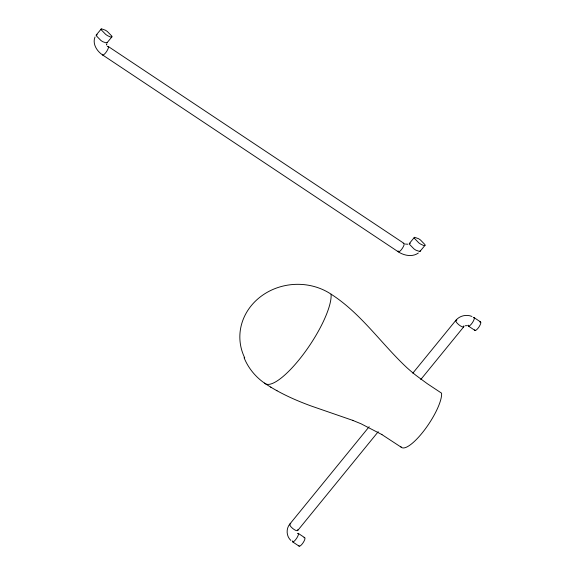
<?xml version="1.0" encoding="UTF-8"?>
<svg xmlns="http://www.w3.org/2000/svg" width="575" height="575" viewBox="0 0 575 575"><rect width="100%" height="100%" fill="white"/><g stroke="black" fill="none" stroke-linecap="round" stroke-linejoin="round"><path stroke-width="0.86" d="M95.019 36.972C92.18 43.829 96.888 51.168 102.551 54.913M96.248 34.996L101.394 28.8L105.354 30.188A9.02 2.868 39.2 0 1 107.331 31.503L111.823 36.117A3.853 1.222 39.2 0 1 111.888 36.901L106.742 43.096L102.781 41.702A9.02 2.868 39.2 0 1 100.805 40.387L96.312 35.772A3.853 1.222 39.2 0 1 96.248 34.996L97.297 34.788M409.357 243.455L414.503 237.259L418.463 238.654A9.02 2.868 39.2 0 1 420.44 239.969L424.932 244.583A3.853 1.222 39.2 0 1 424.997 245.36L419.851 251.555L415.89 250.168A9.02 2.868 39.2 0 1 413.914 248.853L409.422 244.238A3.853 1.222 39.2 0 1 409.357 243.455L410.406 243.247M369.172 426.707L289.822 524.062C285.868 528.741 286.314 536.288 290.849 540.414M412.814 373.161L455.889 320.311C459.669 315.675 466.512 314.144 471.974 316.466M297.749 530.459L378.235 431.71M420.749 379.558L463.824 326.708M111.888 36.901L110.479 37.023L107.669 35.715A9.02 2.868 39.2 0 1 105.692 34.392L101.2 29.778A3.853 1.222 39.2 0 1 101.135 29.002M424.997 245.36L423.588 245.482L420.778 244.174A9.02 2.868 39.2 0 1 418.801 242.858L414.309 238.244A3.853 1.222 39.2 0 1 414.244 237.468M418.384 253C412.433 257.284 404.16 255.659 398.382 251.879L102.666 54.999M465.283 325.738L467.346 325.637M407.898 244.231L405.411 244.052M265.463 383.769C279.666 393.171 295.291 400.193 311.255 406.029L353.093 420.497L352.576 420.311L361.071 423.797L381.929 434.571L381.52 434.333L401.551 447.443M276.316 390.353L276.985 390.748M270.688 387.083L271.357 387.478M108.215 46.453L403.93 243.34M474.044 317.587L480.563 321.928M468.488 326.126L475.015 330.467M298.202 533.327L304.721 537.668M292.646 541.866L299.173 546.207M244.727 357.844A57.076 51.772 -4.6 0 1 261.352 296.111A57.076 51.772 -4.6 0 1 331.078 294.177C361.165 313.49 381.247 343.742 407.021 367.799A198.706 180.234 -4.6 0 0 416.063 375.425L427.203 383.633L441.586 393.178A34.651 9.574 -56.3 0 1 423.89 430.804A34.651 9.574 -56.3 0 1 400.624 446.337M265.132 383.554C255.767 377.236 248.271 368.165 244.052 357.664M106.878 45.051L106.591 44.397L106.72 44.785M331.078 294.177A57.076 15.769 -56.3 0 1 303.55 354.02A57.076 15.769 -56.3 0 1 264.55 383.051M420.052 250.578A3.853 1.222 39.2 0 1 420.109 251.354M403.19 243.448A5.096 1.409 -56.3 0 1 402.22 248.537A5.096 1.409 -56.3 0 1 398.123 250.901M107.23 46.704A5.096 1.409 -56.3 0 1 106.785 51.24A5.096 1.409 -56.3 0 1 102.386 54.266M107.022 42.356A3.853 1.222 39.2 0 1 107 42.888M297.462 533.435A5.096 1.409 -56.3 0 1 296.492 538.531A5.096 1.409 -56.3 0 1 292.387 540.888M303.981 537.783A5.096 1.409 -56.3 0 1 303.147 542.678A5.096 1.409 -56.3 0 1 298.892 545.481M297.764 529.539A5.096 1.617 39.2 0 1 292.74 528.497A5.096 1.617 39.2 0 1 290.777 523.832M463.838 325.788A5.096 1.617 39.2 0 1 458.814 324.746A5.096 1.617 39.2 0 1 456.852 320.074M473.304 317.695A5.096 1.409 -56.3 0 1 472.334 322.791A5.096 1.409 -56.3 0 1 468.237 325.148M479.83 322.036A5.096 1.409 -56.3 0 1 478.989 326.938A5.096 1.409 -56.3 0 1 474.734 329.741"/></g></svg>
